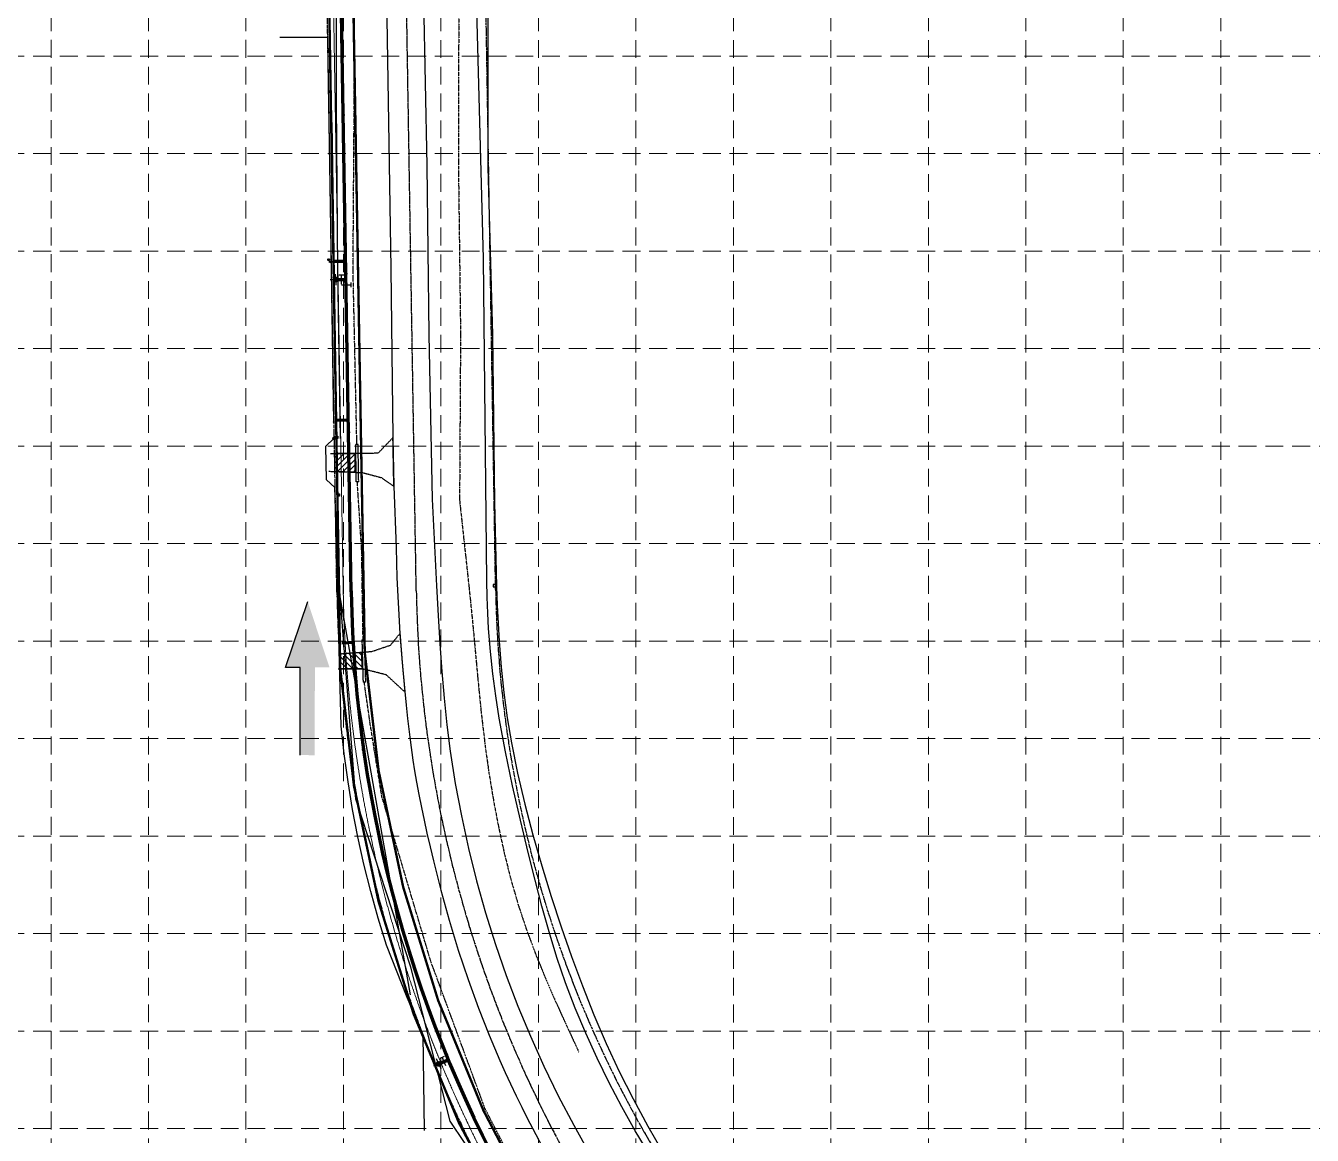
# Model space of a CAD drawing. Header units: inches. Extents: x 2605374 to 2607836, y 7034643 to 7038579.
# Drawn here: x 2606159 to 2606970, y 7035625 to 7036324 of the extents above; entities that cross this region are included whole.
import ezdxf

# ---------------------------------------------------------------- set-up
doc = ezdxf.new("R2010")
doc.units = ezdxf.units.IN
doc.header["$MEASUREMENT"] = 0
for name, pattern in [('CENTER', [2.7, 2.5, -0.05, 0.1, -0.05]), ('DASHED', [0.8, 0.75, -0.05]), ('HIDDEN', [0.375, 0.25, -0.125]), ('PHANTOM', [2.1, 1.75, -0.05, 0.1, -0.05, 0.1, -0.05]), ('SCREEK', [1.04, 0.9, -0.035, 0, -0.035, 0, -0.035, 0, -0.035])]:
    doc.linetypes.add(name, pattern=pattern)
for name, color, linetype in [('ARROWS', 252, 'Continuous'), ('CL', 7, 'CENTER'), ('DITCH', 7, 'SCREEK'), ('EASPH-PVMT', 7, 'Continuous'), ('EG-PVMT', 250, 'HIDDEN'), ('ETEL', 33, 'DASHED'), ('EWAT', 150, 'DASHED'), ('EXSTSEW', 5, 'DASHED'), ('FENCE-CL', 252, 'CLF'), ('FENCEBW', 7, 'BWF'), ('FTB', 202, 'DASHED'), ('GRID', 254, 'HIDDEN'), ('HATCH', 250, 'Continuous'), ('LIMITS OF DISTURBANCE', 1, 'HIDDEN'), ('PIPE0', 242, 'Continuous'), ('PIPE00', 7, 'Continuous'), ('PWAT', 4, 'Continuous'), ('ROW', 252, 'PHANTOM'), ('SILT FENCE', 200, 'Continuous')]:
    doc.layers.add(name, color=color, linetype=linetype)
doc.styles.add('PUTIL', font='romans.shx', dxfattribs={"width": 0.9, "oblique": 20})
doc.styles.get("Standard").update_dxf_attribs({"font": 'ARIAL.TTF'})
doc.styles.add('UTIL', font='romans.shx', dxfattribs={"width": 0.9})
doc.linetypes.add('ASPH-E', pattern='A,0.45,-0.05,0.9,[138,ltypeshp.shx,S=0.013,R=0,X=0,Y=0],0.45', length=1.85)
doc.linetypes.add('ASPH-E2', pattern='A,0.45,-0.05,0.9,[138,ltypeshp.shx,S=-0.013,R=0,X=0,Y=0],0.45', length=1.85)
doc.linetypes.add('BARBWIRE_2', pattern='A,1,-0.02,["X",Standard,S=0.075,R=0,X=-0.025,Y=-0.0375],-0.02', length=1.04)
doc.linetypes.add('BWF', pattern='A,0.9,-0.05,[135,ltypeshp.shx,S=0.03,R=0,X=0,Y=0],-0.05', length=1)
doc.linetypes.add('CHAINLINK_2', pattern='A,0.75,-0.0325,[133,AECCLAND,S=0.0325,R=0,X=-0.0325,Y=0],-0.0325,0.5', length=1.315)
doc.linetypes.add('CLF', pattern='A,0.87,-0.04,[133,ltypeshp.shx,S=0.025,R=0,X=0,Y=0],-0.09', length=1)
doc.linetypes.add('FIBER OPTIC', pattern='A,3,-0.14,["FIBER",UTIL,S=0.08,R=0,X=-0.1,Y=-0.04],-0.24,3,-0.14,["OPTIC",UTIL,S=0.08,R=0,X=-0.1,Y=-0.05],-0.24', length=6.76)
doc.linetypes.add('OH-CAB', pattern='A,0.8,-0.05,0.8,-0.05,0.8,-0.125,["O.H. CAB",PUTIL,S=0.08,R=0,X=-0.1,Y=-0.04],-0.55', length=3.175)
doc.linetypes.add('SLOPE2', pattern='A,0.65,-0.05,0.65,[139,ltypeshp.shx,S=-0.025,R=0,X=0,Y=0],0.025', length=1.375)

# ---------------------------------------------------------------- blocks, each defined once
blk = doc.blocks.new('A$C33723172')
at = {"layer": 'ARROWS', "color": 7}
for p, q in [((11.14, 24.49), (5.46, 10.23)), ((7.83, 9.28), (0, 0)), ((5.46, 10.23), (7.83, 9.28))]:
    blk.add_line(p, q, dxfattribs=at)
for points in [[(11.14, 24.49), (8.77, 25.44), (5.46, 10.23), (3.08, 11.17)], [(0.7, 12.12), (7.83, 9.28), (0, 0), (7.83, 9.28)]]:
    blk.add_solid(points, dxfattribs=at)

msp = doc.modelspace()

# ---------------------------------------------------------------- hatches: boundary and pattern name
at = {"layer": 'HATCH'}
h = msp.add_hatch(dxfattribs=at)
h.set_pattern_fill('LINE', color=256, scale=20, angle=45, style=0)
h.set_pattern_definition([(45, (2606359.0225, 7036042.3826), (-1.76777, 1.76777), [])])
h.paths.add_polyline_path([(2606354.22, 7036042.82), (2606354.07, 7036054.05), (2606366.84, 7036054.09), (2606366.84, 7036042.3)])
h = msp.add_hatch(dxfattribs=at)
h.set_pattern_fill('LINE', color=256, scale=20, angle=45, style=0)
h.set_pattern_definition([(135, (2606362.0196, 7035918.338), (-1.76777, -1.76777), [])])
edge = h.paths.add_edge_path()
edge.add_line((2606357.06, 7035927.87), (2606370.79, 7035928.84))
edge.add_arc((2617706.14, 7036517.24), 11350.62, 182.971468, 183.023714)
edge.add_line((2606371.33, 7035918.51), (2606357.65, 7035918.38))
edge.add_arc((2606118.81, 7035908.22), 239.06, 2.43552, 4.71512)

# ---------------------------------------------------------------- linework, layer by layer
at = {"color": 4}
for p, q in [((2606360.5, 7036267.22), (2606358.5, 7036267.19)), ((2606353.21, 7036163.58, 554.53), (2606351.21, 7036163.54, 554.53)), ((2606354.69, 7036165.1, 554.53), (2606354.65, 7036167.1, 554.53)), ((2606356.82, 7036166.64, 554.53), (2606359.82, 7036166.69, 554.53)), ((2606358.42, 7036160.66, 554.53), (2606358.32, 7036166.66, 554.53)), ((2606359.7, 7036164.43, 554.53), (2606359.72, 7036162.93, 554.53)), ((2606362.15, 7036167.24), (2606360.15, 7036167.2)), ((2606360.44, 7036165.2, 554.53), (2606361.94, 7036165.22, 554.53)), ((2606354.74, 7036162.1, 554.53), (2606354.77, 7036160.1, 554.53)), ((2606358.27, 7036160.29, 554.53), (2606364.27, 7036160.39, 554.53)), ((2606360.49, 7036162.2, 554.53), (2606361.99, 7036162.22, 554.53)), ((2606364.24, 7036161.89, 554.53), (2606364.29, 7036158.89, 554.53)), ((2606363.8, 7036067.25), (2606361.8, 7036067.22)), ((2606365.46, 7035967.26), (2606363.46, 7035967.23)), ((2606373.25, 7035867.76), (2606371.27, 7035867.48)), ((2606393.31, 7035769.98), (2606391.38, 7035769.46)), ((2606418.24, 7035669.05, 554.53), (2606416.4, 7035668.27, 554.53)), ((2606419.03, 7035671.02, 554.53), (2606418.24, 7035672.86, 554.53)), ((2606420.42, 7035673.25, 554.53), (2606423.18, 7035674.43, 554.53)), ((2606424.16, 7035668.32, 554.53), (2606421.8, 7035673.84, 554.53)), ((2606425.34, 7035675.45), (2606423.49, 7035674.69)), ((2606423.92, 7035672.3, 554.53), (2606424.51, 7035670.92, 554.53)), ((2606424.32, 7035673.29, 554.53), (2606425.69, 7035673.88, 554.53)), ((2606425.5, 7035670.53, 554.53), (2606426.88, 7035671.12, 554.53)), ((2606420.21, 7035668.26, 554.53), (2606421, 7035666.43, 554.53))]:
    msp.add_line(p, q, dxfattribs=at)
at = {"color": 4, "const_width": 1.5, "elevation": 554.53}
for points in [[(2606355.46, 7036163.61, 1), (2606353.96, 7036163.59, 1)], [(2606420.31, 7035669.94, 1), (2606418.93, 7035669.35, 1)]]:
    msp.add_lwpolyline(points, format="xyb", close=True, dxfattribs=at)
at = {"color": 4}
for centre in [(2606354.71, 7036163.6, 554.53), (2606419.62, 7035669.64, 554.53)]:
    msp.add_circle(centre, 1.5, dxfattribs=at)
at = {"layer": 'CL'}
msp.add_line((2606405.46, 7035967.55, 554.53), (2606378.44, 7037603.53, 554.53), dxfattribs=at)
msp.add_arc((2607169.3, 7035980.17, 554.53), 763.94, 180.94616, 242.37949, dxfattribs=at)
at = {"layer": 'DITCH'}
for p, q in [((2606366.37, 7036275.51), (2606366.55, 7036364.19)), ((2606432.22, 7036339.16), (2606432.02, 7036234)), ((2606365.64, 7036169.86), (2606366.37, 7036275.51)), ((2606432.02, 7036234), (2606433.34, 7036129.12)), ((2606368.02, 7036061.6), (2606365.64, 7036169.86)), ((2606433.34, 7036129.12), (2606432.72, 7036024.76)), ((2606368.04, 7036060.04), (2606368.02, 7036061.6)), ((2606368.42, 7036034.08), (2606368.39, 7036036.15)), ((2606371.06, 7035993.76), (2606368.42, 7036034.08)), ((2606432.72, 7036024.76), (2606438.62, 7035970.44)), ((2606371.95, 7035936.8), (2606371.06, 7035993.76)), ((2606438.62, 7035970.44), (2606440.48, 7035952.39)), ((2606440.48, 7035952.39), (2606442.12, 7035935.12)), ((2606442.12, 7035935.12), (2606444.17, 7035912.91)), ((2606444.17, 7035912.91), (2606446.34, 7035891.15)), ((2606376.39, 7035884.1), (2606372.69, 7035910.06)), ((2606446.34, 7035891.15), (2606448.92, 7035869.33)), ((2606383.73, 7035838.25), (2606376.39, 7035884.1)), ((2606448.92, 7035869.33), (2606451.27, 7035852.71)), ((2606451.27, 7035852.71), (2606454.03, 7035835.91)), ((2606414.59, 7035734.32), (2606383.73, 7035838.25)), ((2606454.03, 7035835.91), (2606457.24, 7035819.07)), ((2606457.24, 7035819.07), (2606460.89, 7035802.35)), ((2606460.89, 7035802.35), (2606465.03, 7035785.9)), ((2606465.03, 7035785.9), (2606469.66, 7035769.87)), ((2606469.66, 7035769.87), (2606474.81, 7035754.37)), ((2606474.81, 7035754.37), (2606480.47, 7035739.2)), ((2606448.73, 7035641.57), (2606414.59, 7035734.32)), ((2606480.47, 7035739.2), (2606486.62, 7035724.11)), ((2606486.62, 7035724.11), (2606493.26, 7035708.86)), ((2606493.26, 7035708.86), (2606500.33, 7035693.29)), ((2606500.33, 7035693.29), (2606507.86, 7035677.07)), ((2606471.11, 7035598.33), (2606448.73, 7035641.57))]:
    msp.add_line(p, q, dxfattribs=at)
at = {"layer": 'EASPH-PVMT', "linetype": 'ASPH-E'}
for p, q in [((2606386.32, 7036364.28), (2606387.84, 7036275.8)), ((2606387.84, 7036275.8), (2606389.39, 7036170.68)), ((2606389.39, 7036170.68), (2606390.76, 7036064.1)), ((2606390.76, 7036064.1), (2606391.34, 7036033.47)), ((2606391.34, 7036033.47), (2606392.76, 7035994.84)), ((2606392.76, 7035994.84), (2606392.98, 7035985.18)), ((2606392.98, 7035985.18), (2606393.27, 7035975.98)), ((2606393.27, 7035975.98), (2606393.76, 7035964.1)), ((2606393.76, 7035964.1), (2606394.39, 7035952.39)), ((2606394.39, 7035952.39), (2606395.17, 7035940.5)), ((2606395.17, 7035940.5), (2606396.58, 7035922.44)), ((2606396.58, 7035922.44), (2606398.23, 7035904.28)), ((2606398.23, 7035904.28), (2606399.1, 7035895.5)), ((2606399.1, 7035895.5), (2606399.99, 7035887.09)), ((2606399.99, 7035887.09), (2606401.53, 7035873.82)), ((2606401.53, 7035873.82), (2606403.31, 7035860.92)), ((2606403.31, 7035860.92), (2606404.37, 7035854.2)), ((2606404.37, 7035854.2), (2606405.61, 7035847.09)), ((2606405.61, 7035847.09), (2606407.04, 7035839.41)), ((2606407.04, 7035839.41), (2606408.7, 7035831.06)), ((2606408.7, 7035831.06), (2606410.34, 7035823.23)), ((2606410.34, 7035823.23), (2606412.15, 7035814.98)), ((2606412.15, 7035814.98), (2606414.11, 7035806.38)), ((2606414.11, 7035806.38), (2606416.23, 7035797.5)), ((2606416.23, 7035797.5), (2606420.91, 7035779.08)), ((2606420.91, 7035779.08), (2606426.13, 7035760.21)), ((2606426.13, 7035760.21), (2606431.85, 7035741.35)), ((2606431.85, 7035741.35), (2606438.09, 7035722.72)), ((2606438.09, 7035722.72), (2606444.65, 7035704.8)), ((2606444.65, 7035704.8), (2606451.37, 7035687.77)), ((2606451.37, 7035687.77), (2606458.12, 7035671.82)), ((2606458.12, 7035671.82), (2606461.45, 7035664.31)), ((2606461.45, 7035664.31), (2606464.73, 7035657.14)), ((2606464.73, 7035657.14), (2606468.35, 7035649.49)), ((2606468.35, 7035649.49), (2606471.87, 7035642.31)), ((2606471.87, 7035642.31), (2606475.3, 7035635.53)), ((2606475.3, 7035635.53), (2606478.66, 7035629.08)), ((2606478.66, 7035629.08), (2606485.25, 7035616.81))]:
    msp.add_line(p, q, dxfattribs=at)
at = {"layer": 'EASPH-PVMT', "linetype": 'ASPH-E2'}
for p, q in [((2606410.11, 7036339.92), (2606412.1, 7036235.59)), ((2606412.1, 7036235.59), (2606413.46, 7036128.75)), ((2606413.46, 7036128.75), (2606415.49, 7036025.34)), ((2606415.49, 7036025.34), (2606418.29, 7035970.7)), ((2606418.29, 7035970.7), (2606419.28, 7035952.01)), ((2606419.28, 7035952.01), (2606420.33, 7035934.12)), ((2606420.33, 7035934.12), (2606421.54, 7035916.83)), ((2606421.54, 7035916.83), (2606422.97, 7035899.94)), ((2606422.97, 7035899.94), (2606424.72, 7035883.23)), ((2606424.72, 7035883.23), (2606426.86, 7035866.5)), ((2606426.86, 7035866.5), (2606430.04, 7035846.27)), ((2606430.04, 7035846.27), (2606433.88, 7035825.85)), ((2606433.88, 7035825.85), (2606438.35, 7035805.38)), ((2606438.35, 7035805.38), (2606443.43, 7035784.99)), ((2606443.43, 7035784.99), (2606449.09, 7035764.81)), ((2606449.09, 7035764.81), (2606455.31, 7035744.93)), ((2606455.31, 7035744.93), (2606462.08, 7035725.36)), ((2606462.08, 7035725.36), (2606469.42, 7035706.07)), ((2606469.42, 7035706.07), (2606477.33, 7035687.02)), ((2606477.33, 7035687.02), (2606485.82, 7035668.19)), ((2606485.82, 7035668.19), (2606494.93, 7035649.49)), ((2606494.93, 7035649.49), (2606504.62, 7035630.99)), ((2606504.62, 7035630.99), (2606514.88, 7035612.69))]:
    msp.add_line(p, q, dxfattribs=at)
at = {"layer": 'EG-PVMT'}
for p, q in [((2606390.76, 7036064.1), (2606381.35, 7036054.22)), ((2606391.34, 7036033.47), (2606390.76, 7036064.1)), ((2606381.35, 7036054.22), (2606351.39, 7036053.94)), ((2606350.48, 7036042.89), (2606371.63, 7036042.05)), ((2606371.63, 7036042.05), (2606383.6, 7036038.87)), ((2606383.6, 7036038.87), (2606391.34, 7036033.47)), ((2606389.26, 7035933.4), (2606395.16, 7035940.69)), ((2606395.16, 7035940.69), (2606396.58, 7035922.44)), ((2606356.7, 7035927.86), (2606377.59, 7035929.42)), ((2606377.59, 7035929.42), (2606389.26, 7035933.4)), ((2606396.58, 7035922.44), (2606398.23, 7035904.28)), ((2606371.85, 7035918.34), (2606356.28, 7035918.34)), ((2606386.55, 7035914.69), (2606371.85, 7035918.34)), ((2606397.4, 7035904.65), (2606386.55, 7035914.69)), ((2606398.23, 7035904.28), (2606397.4, 7035904.65))]:
    msp.add_line(p, q, dxfattribs=at)
at = {"layer": 'ETEL', "color": 252, "linetype": 'FIBER OPTIC'}
for p, q in [((2606447.87, 7036176.86), (2606440.76, 7036433.31)), ((2606449.91, 7035973.97), (2606447.87, 7036176.86)), ((2606450.1, 7035963.59), (2606449.91, 7035973.97)), ((2606450.47, 7035953.54), (2606450.1, 7035963.59)), ((2606451, 7035943.77), (2606450.47, 7035953.54)), ((2606452.12, 7035929.43), (2606451, 7035943.77)), ((2606453.62, 7035915.39), (2606452.12, 7035929.43)), ((2606455.48, 7035901.47), (2606453.62, 7035915.39)), ((2606457.71, 7035887.46), (2606455.48, 7035901.47)), ((2606461.63, 7035866.25), (2606457.71, 7035887.46)), ((2606466.13, 7035844.74), (2606461.63, 7035866.25)), ((2606471.04, 7035823.21), (2606466.13, 7035844.74)), ((2606476.16, 7035801.96), (2606471.04, 7035823.21)), ((2606480.32, 7035785.3), (2606476.16, 7035801.96)), ((2606484.61, 7035768.93), (2606480.32, 7035785.3)), ((2606489.16, 7035752.77), (2606484.61, 7035768.93)), ((2606494.11, 7035736.73), (2606489.16, 7035752.77)), ((2606499.57, 7035720.73), (2606494.11, 7035736.73)), ((2606505.59, 7035704.83), (2606499.57, 7035720.73)), ((2606512.19, 7035688.98), (2606505.59, 7035704.83)), ((2606519.31, 7035673.26), (2606512.19, 7035688.98)), ((2606526.91, 7035657.74), (2606519.31, 7035673.26)), ((2606534.93, 7035642.51), (2606526.91, 7035657.74)), ((2606543.37, 7035627.55), (2606534.93, 7035642.51)), ((2606552.15, 7035612.91), (2606543.37, 7035627.55))]:
    msp.add_line(p, q, dxfattribs=at)
at = {"layer": 'ETEL', "color": 252, "linetype": 'OH-CAB', "ltscale": 0.8}
for p, q in [((2606355.24, 7036083.1), (2606352.51, 7036262.53)), ((2606357.3, 7035965.13), (2606355.24, 7036083.1)), ((2606401.93, 7035713.17), (2606357.3, 7035965.13))]:
    msp.add_line(p, q, dxfattribs=at)
at = {"layer": 'ETEL', "color": 252}
for p, q in [((2606354.63, 7036065.09), (2606356.13, 7036063.59)), ((2606356.13, 7036065.09), (2606354.63, 7036063.59)), ((2606355.66, 7036028.67), (2606357.16, 7036027.17)), ((2606357.16, 7036028.67), (2606355.66, 7036027.17))]:
    msp.add_line(p, q, dxfattribs=at)
for points in [[(2606354.63, 7036065.09), (2606356.13, 7036065.09), (2606356.13, 7036063.59), (2606354.63, 7036063.59)], [(2606355.66, 7036028.67), (2606357.16, 7036028.67), (2606357.16, 7036027.17), (2606355.66, 7036027.17)]]:
    msp.add_lwpolyline(points, close=True, dxfattribs=at)
at = {"layer": 'EWAT', "color": 145, "lineweight": 18}
msp.add_line((2606332.44, 7037602.77), (2606359.46, 7035966.79), dxfattribs=at)
at = {"layer": 'EWAT', "color": 145}
for p, q in [((2606349.86, 7036176.58), (2606350.65, 7036175.78)), ((2606349.86, 7036175.78), (2606350.65, 7036176.58))]:
    msp.add_line(p, q, dxfattribs=at)
msp.add_circle((2606350.25, 7036176.18), 0.562, dxfattribs=at)
at = {"layer": 'EWAT', "color": 145, "lineweight": 18}
msp.add_arc((2607169.3, 7035980.17), 809.94, 180.94616, 235.13009, dxfattribs=at)
at = {"layer": 'EXSTSEW'}
for p, q in [((2606367.33, 7036060.03), (2606368.83, 7036060.06)), ((2606367.69, 7036036.14), (2606367.33, 7036060.03)), ((2606369.19, 7036036.16), (2606368.83, 7036060.06)), ((2606369.19, 7036036.16), (2606367.69, 7036036.14)), ((2606371.2, 7035936.78), (2606372.7, 7035936.82)), ((2606371.2, 7035936.78), (2606371.94, 7035910.04)), ((2606372.7, 7035936.82), (2606373.44, 7035910.08)), ((2606373.44, 7035910.08), (2606371.94, 7035910.04))]:
    msp.add_line(p, q, dxfattribs=at)
at = {"layer": 'FENCE-CL', "linetype": 'CHAINLINK_2', "ltscale": 0.5}
for p, q in [((2606349.74, 7036316.16), (2606319.45, 7036316.04)), ((2606352.05, 7036169.33), (2606349.74, 7036316.16)), ((2606353.55, 7036073.86), (2606352.05, 7036169.33))]:
    msp.add_line(p, q, dxfattribs=at)
at = {"layer": 'FENCE-CL', "linetype": 'CHAINLINK_2'}
for p, q in [((2606348.59, 7036058.77), (2606353.59, 7036063.59)), ((2606348.93, 7036037.5), (2606348.59, 7036058.77)), ((2606354.21, 7036032.75), (2606348.93, 7036037.5)), ((2606354.38, 7036026.42), (2606354.21, 7036032.75))]:
    msp.add_line(p, q, dxfattribs=at)
at = {"layer": 'FENCE-CL', "linetype": 'CHAINLINK_2', "ltscale": 0.5}
msp.add_circle((2606353.55, 7036073.86), 0.35, dxfattribs=at)
at = {"layer": 'FENCE-CL', "linetype": 'CHAINLINK_2'}
msp.add_circle((2606353.59, 7036063.59), 0.75, dxfattribs=at)
at = {"layer": 'FENCEBW'}
for p, q in [((2606450.63, 7036339.57), (2606450.64, 7036234.22)), ((2606450.64, 7036234.22), (2606453.46, 7036128.95)), ((2606453.46, 7036128.95), (2606454.65, 7036023.44)), ((2606454.65, 7036023.44), (2606456.09, 7035970.42)), ((2606456.09, 7035970.42), (2606456.47, 7035958.56)), ((2606456.47, 7035958.56), (2606456.98, 7035947.07)), ((2606456.98, 7035947.07), (2606457.63, 7035935.89)), ((2606457.63, 7035935.89), (2606458.91, 7035919.5)), ((2606458.91, 7035919.5), (2606460.59, 7035903.49)), ((2606460.59, 7035903.49), (2606462.73, 7035887.67)), ((2606462.73, 7035887.67), (2606465.37, 7035871.84)), ((2606465.37, 7035871.84), (2606469.25, 7035852.65)), ((2606469.25, 7035852.65), (2606473.81, 7035833.28)), ((2606473.81, 7035833.28), (2606478.95, 7035813.82)), ((2606478.95, 7035813.82), (2606484.57, 7035794.38)), ((2606484.57, 7035794.38), (2606490.54, 7035775.06)), ((2606490.54, 7035775.06), (2606496.75, 7035756.04)), ((2606496.75, 7035756.04), (2606503.26, 7035737.26)), ((2606503.26, 7035737.26), (2606510.13, 7035718.73)), ((2606510.13, 7035718.73), (2606517.39, 7035700.48)), ((2606517.39, 7035700.48), (2606525.11, 7035682.53)), ((2606525.11, 7035682.53), (2606533.32, 7035664.9)), ((2606533.32, 7035664.9), (2606542.04, 7035647.56)), ((2606542.04, 7035647.56), (2606551.3, 7035630.48)), ((2606551.3, 7035630.48), (2606561.09, 7035613.64))]:
    msp.add_line(p, q, dxfattribs=at)
at = {"layer": 'FENCEBW', "linetype": 'BARBWIRE_2', "ltscale": 0.5}
for p, q in [((2606355.25, 7035994.39), (2606354.38, 7036026.42)), ((2606358.16, 7035882.36), (2606355.25, 7035994.39)), ((2606360.08, 7035864.83), (2606358.16, 7035882.36)), ((2606362.48, 7035847.36), (2606360.08, 7035864.83)), ((2606365.34, 7035829.96), (2606362.48, 7035847.36)), ((2606368.68, 7035812.64), (2606365.34, 7035829.96)), ((2606372.48, 7035795.42), (2606368.68, 7035812.64)), ((2606376.75, 7035778.31), (2606372.48, 7035795.42)), ((2606381.48, 7035761.32), (2606376.75, 7035778.31)), ((2606386.67, 7035744.46), (2606381.48, 7035761.32)), ((2606399.63, 7035711.45), (2606386.67, 7035744.46))]:
    msp.add_line(p, q, dxfattribs=at)
at = {"layer": 'FENCEBW', "linetype": 'BWF', "ltscale": 0.5}
for p, q in [((2606409.89, 7035687.69), (2606399.63, 7035711.45)), ((2606410.54, 7035627.58), (2606409.89, 7035687.69))]:
    msp.add_line(p, q, dxfattribs=at)
at = {"layer": 'FTB', "color": 252, "linetype": 'SLOPE2'}
for p, q in [((2606355.3, 7036275.01), (2606355.2, 7036364.51)), ((2606356.08, 7036169.32), (2606355.3, 7036275.01)), ((2606357.67, 7036063.52), (2606356.08, 7036169.32)), ((2606355.25, 7035994.39), (2606355.7, 7036025.52)), ((2606367.48, 7035836.42), (2606355.25, 7035994.39)), ((2606402.07, 7035730.52), (2606367.48, 7035836.42)), ((2606426.88, 7035633.48), (2606402.07, 7035730.52)), ((2606458.35, 7035586.91), (2606426.88, 7035633.48))]:
    msp.add_line(p, q, dxfattribs=at)
at = {"layer": 'GRID', "color": 252, "linetype": 'HIDDEN', "lineweight": 0, "ltscale": 45}
for p, q in [((2606236.79, 7034953.31), (2606236.79, 7038515.02)), ((2606298.19, 7034953.3), (2606298.19, 7038515.02)), ((2606359.6, 7034953.29), (2606359.6, 7038515.02)), ((2606421.01, 7034953.28), (2606421.01, 7038515.02)), ((2606482.42, 7034953.27), (2606482.42, 7038515.02)), ((2606543.82, 7034953.26), (2606543.82, 7038515.02)), ((2606605.23, 7034953.25), (2606605.23, 7038515.02)), ((2606666.64, 7034953.24), (2606666.64, 7038515.02)), ((2606728.04, 7034953.23), (2606728.04, 7038515.02)), ((2606789.45, 7034953.23), (2606789.45, 7038515.02)), ((2606850.86, 7034953.22), (2606850.86, 7038515.02)), ((2606912.26, 7034953.21), (2606912.26, 7038515.02)), ((2606175.41, 7034953.32), (2606175.78, 7038512.48)), ((2605438.5, 7036304.37), (2607771.96, 7036304.37)), ((2605438.5, 7036242.97), (2607771.96, 7036242.97)), ((2605438.5, 7036181.56), (2607771.96, 7036181.56)), ((2605438.5, 7036120.15), (2607771.96, 7036120.15)), ((2605438.5, 7036058.74), (2607771.96, 7036058.74)), ((2605438.5, 7035997.34), (2607771.96, 7035997.34)), ((2605438.5, 7035935.93), (2607771.96, 7035935.93)), ((2605438.5, 7035874.52), (2607771.96, 7035874.52)), ((2605438.5, 7035813.12), (2607771.96, 7035813.12)), ((2605438.5, 7035751.71), (2607771.96, 7035751.71)), ((2605438.5, 7035690.3), (2607771.96, 7035690.3)), ((2605438.5, 7035628.9), (2607771.96, 7035628.9))]:
    msp.add_line(p, q, dxfattribs=at)
at = {"layer": 'HATCH', "flags": 128}
msp.add_lwpolyline([(2606354.22, 7036042.82), (2606354.07, 7036054.05), (2606366.84, 7036054.09), (2606366.84, 7036042.3)], close=True, dxfattribs=at)
msp.add_lwpolyline([(2606357.06, 7035927.87), (2606370.79, 7035928.84, 0.000228), (2606371.33, 7035918.51), (2606357.65, 7035918.38, 0.009947)], format="xyb", close=True, dxfattribs=at)
at = {"layer": 'LIMITS OF DISTURBANCE', "ltscale": 30, "const_width": 1.5}
msp.add_lwpolyline([(2606338.83, 7037097.33), (2606344.01, 7036849.37), (2606349.21, 7036422.19), (2606357.57, 7035918.4, 0.235754), (2606722.32, 7035301.12), (2606714.33, 7035278.16), (2606731.81, 7035264.93), (2606754.28, 7035293.63), (2606676.38, 7035348.05, -0.208035), (2606373.01, 7035928.66), (2606363.97, 7036442.69), (2606358.31, 7036893.25), (2606342.82, 7037642.53, -0.304823)], format="xyb", dxfattribs=at)
at = {"layer": 'PIPE0'}
for p, q in [((2606352.08, 7036174.35), (2606351.22, 7036175.19)), ((2606352.07, 7036175.2), (2606351.23, 7036174.34))]:
    msp.add_line(p, q, dxfattribs=at)
msp.add_circle((2606351.65, 7036174.77), 0.6, dxfattribs=at)
at = {"layer": 'PIPE00'}
for p, q in [((2606350.59, 7036175.21), (2606350.6, 7036174.31)), ((2606351.65, 7036174.77), (2606350.6, 7036174.76)), ((2606350.89, 7036175.21), (2606350.9, 7036174.31))]:
    msp.add_line(p, q, dxfattribs=at)
at = {"layer": 'PWAT', "color": 4, "lineweight": 200}
for p, q in [((2606364.46, 7035966.88, 554.53), (2606337.44, 7037602.85, 554.53)), ((2606354.02, 7036175.13, 554.53), (2606361.02, 7036175.24, 554.53)), ((2606356.21, 7036163.63, 554.53), (2606361.21, 7036163.71, 554.53)), ((2606355.67, 7036075.11, 554.53), (2606362.67, 7036075.22, 554.53)), ((2606358.62, 7035934.84, 554.53), (2606365.61, 7035935.23, 554.53)), ((2606421, 7035670.23, 554.53), (2606425.6, 7035672.2, 554.53))]:
    msp.add_line(p, q, dxfattribs=at)
msp.add_arc((2607169.3, 7035980.17, 554.53), 804.94, 180.94616, 238.64862, dxfattribs=at)
at = {"layer": 'ROW'}
for p, q in [((2606355.46, 7035966.73, 554.53), (2606328.45, 7037602.71, 554.53)), ((2606455.45, 7035968.38, 554.53), (2606428.43, 7037604.36, 554.53))]:
    msp.add_line(p, q, dxfattribs=at)
for points in [[(2606356.67, 7035968.66), (2606356.67, 7035970.16), (2606355.17, 7035970.16), (2606355.17, 7035968.66)], [(2606455.34, 7035970.09), (2606455.34, 7035971.59), (2606453.84, 7035971.59), (2606453.84, 7035970.09)]]:
    msp.add_lwpolyline(points, close=True, dxfattribs=at)
for radius, end in [(713.94, 242.37949), (813.94, 234.54862)]:
    msp.add_arc((2607169.3, 7035980.17, 554.53), radius, 180.94616, end, dxfattribs=at)

# ---------------------------------------------------------------- block references
at = {"layer": 'SILT FENCE', "color": 0, "ltscale": 30, "xscale": 3.599999998165464, "yscale": 3.600000001097486, "zscale": 3.6, "rotation": 201.6558676578363}
msp.add_blockref('A$C33723172', (2606337.05, 7035960.84), dxfattribs=at)

doc.saveas('drawing.dxf')
